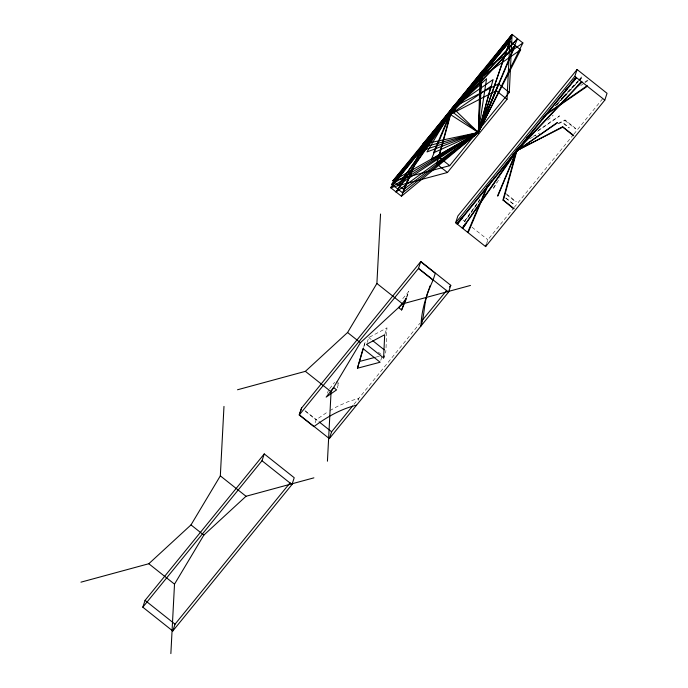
<?xml version="1.0" encoding="UTF-8"?>
<svg xmlns="http://www.w3.org/2000/svg" width="688" height="688" viewBox="0 0 688 688"><rect width="100%" height="100%" fill="white"/><g stroke="black" fill="none" stroke-linecap="round" stroke-linejoin="round"><path stroke-width="0.52" stroke-dasharray="3.44 2.58" d="M367.151 342.409L368.759 337.533L386.94 327.927L385.873 351.121L385.228 353.073M363.814 346.967L365.285 341.807L363.35 347.655M315.156 422.724L316.119 419.8L327.247 412.181M327.454 393.218L328.417 390.294M337.223 387.937L338.831 383.061L336.621 381.307M358.156 400.321L358.801 398.369L348.584 401.465L338.066 406.075L329.982 410.512M385.005 333.775L386.94 327.927M380.782 360.271L382.072 356.375M406.84 297.397L408.775 291.54L400.915 300.802M486.571 243.672L487.861 239.777L513.592 208.154M406.324 297.345L408.775 291.54M493.296 188.151L496.555 182.698M493.606 188.331L500.116 177.418M575.856 128.596L565.123 119.97M464.555 221.338L479.983 199.288M467.444 218.053L479.149 201.317M464.555 221.278L479.983 199.735M329.664 388.694L334.643 382.313M353.95 404.329L419.921 323.257M514.271 207.32L573.19 134.925M573.869 134.091L602.989 98.307M555.732 105.462L578.015 81.081M578.728 80.298L582.323 76.359L578.737 80.178M556.867 105.058L578.427 81.468M579.15 80.677L582.745 76.746M561.408 98.565L562.853 97.034M563.575 96.268L578.015 80.943M555.268 105.789L557.435 103.492M558.157 102.727L582.71 76.678M547.708 120.176L553.178 115.154M337.103 384.265L338.831 383.061M563.618 96.716L568.03 93.671M584.791 82.087L587.44 80.255M561.296 99.003L565.708 95.959M580.706 85.596L584.232 83.153M585.118 82.543L588.644 80.109M538.291 130.376L559.473 115.747M537.612 131.262L559.671 116.023M532.933 136.422L539.504 133.025M558.269 123.333L564.9 119.987M529.433 138.821L535.995 135.433M558.518 123.797L565.089 120.4M376.207 357.038L379.303 356.221M564.805 120.366L575.598 128.94M563.945 123.444L569.337 127.727M563.721 123.72L569.122 128.002M506.291 193.818L516.31 201.782M506.764 194.816L516.009 202.16M505.869 197.929L515.131 205.256M505.697 198.144L514.925 205.514M462.886 219.936L467.049 223.239M472.045 227.212L487.861 239.777M368.759 337.533L371.21 339.476M378.323 352.161L382.399 355.395M304.965 410.624L318.286 421.202M305.549 411.398L316.119 419.8"/><path stroke-width="1.03" d="M403.71 189.432L478.358 132.474L480.052 77.839L520.644 49.794L509.851 41.228L481.179 74.424L422.716 144.248L403.71 189.432L392.925 180.858L512.104 34.4L522.897 42.974L478.358 132.474L401.457 196.252L390.664 187.686L512.104 34.4L509.283 92.441L449.694 165.67L392.925 180.858L509.851 41.228L507.03 99.27L447.432 172.499L390.664 187.686L509.851 41.228L478.358 132.474L402.583 192.846L391.79 184.272L452.515 107.629L510.978 37.814L450.262 114.457L391.79 184.272L478.358 132.474L520.644 49.794M576.114 77.443L576.475 77.718L457.296 224.15L462.697 217.417M383.612 357.949L384.687 334.746L366.506 344.353L383.612 357.949L384.257 355.997M517.505 38.683L452.515 107.629L398.318 185.149L478.358 132.474L517.505 38.683L451.388 111.043L396.056 191.969L478.358 132.474L481.179 74.424L512.104 34.4L478.358 132.474L436.648 163.925L447.432 172.499M170.865 653.6L174.511 584.146L203.846 535.109L246.02 496.272L313.891 477.85M80.952 582.168L148.814 563.739L190.997 524.91L220.332 475.864L223.978 406.419M327.436 461.201L331.074 391.756L360.409 342.71L402.592 303.881L470.454 285.451M237.523 389.769L305.386 371.348L347.569 332.51L376.895 283.473L380.541 214.02M390.664 187.686L478.358 132.474L482.314 71.019L522.897 42.974M449.694 165.67L438.901 157.105L478.358 132.474L486.579 78.716L451.388 111.043L398.318 185.149M392.925 180.858L478.358 132.474L493.098 79.584L452.515 107.629L450.262 114.457L431.247 159.642L478.358 132.474L490.845 86.413L450.262 114.457L396.056 191.969M436.648 163.925L450.262 114.457L515.243 45.511L478.358 132.474L433.509 152.813L452.515 107.629L498.499 83.876L509.283 92.441M438.901 157.105L452.515 107.629L478.358 132.474L496.237 90.696L507.03 99.27M497.871 196.003L516.877 150.749L503.367 200.294L502.911 200.199L516.473 150.681M357.433 368.235L363.032 348.627L380.137 362.223L357.433 368.235L363.522 347.999M142.812 607.194L145.065 600.375L264.252 453.917L294.223 477.721L291.97 484.55L172.783 631.008L142.812 607.194L261.999 460.736L264.252 453.917M172.783 631.008L175.036 624.179L290.164 482.718M356.547 405.189C340.887 408.904 326.705 417.143 313.866 426.629L299.22 414.993L301.482 408.165L420.824 261.517L450.795 285.331L448.533 292.151L329.346 438.609L299.375 414.804L301.636 407.975M329.346 438.609L331.607 431.789L352.6 405.989M401.611 309.97L406.522 298.368L398.662 307.631L401.611 309.97L405.911 298.317M420.824 261.517L418.407 268.535L433.053 280.162C426.457 294.55 421.34 309.996 421.03 325.957C424.823 314.227 423.868 301.301 428.779 289.691M433.053 280.162L435.306 273.342L420.669 261.707M455.637 222.792L457.89 215.963L577.077 69.505L607.048 93.319L604.795 100.138L485.608 246.596L455.637 222.792L574.824 76.334L577.077 69.505M485.608 246.596L486.253 244.653M429.097 288.711L430.163 285.709M515.243 45.511L451.388 111.043L426.981 151.945L478.358 132.474L498.499 83.876M402.583 192.846L421.589 147.653L482.314 71.019M401.457 196.252L420.463 151.068L481.179 74.424M467.659 232.441L486.665 187.256L487.095 187.532M468.141 232.604L487.19 187.471M497.57 195.874L516.585 150.672L562.81 127.142M462.293 228.106L465.303 223.712M462.766 228.425L465.767 224.03M513.781 208.928L503.298 200.242M573.336 135.76L562.724 126.945L573.654 135.364M522.287 144.188L516.946 150.93L462.663 228.321M461.579 217.907L456.909 223.806L576.097 77.348L571.969 82.276M492.049 180.454L486.708 187.188L487.052 187.471M493.382 178.768L494.715 177.083M487.156 187.54L490.484 183.326M519.844 146.363L512.379 155.505M526.518 137.944L527.851 136.258M451.388 111.043L478.358 132.474L421.589 147.653L510.978 37.814M299.22 414.993L418.562 268.346L448.533 292.151M421.675 321.107L446.727 290.319M449.436 286.991L450.795 285.331M421.589 147.653L480.052 77.839M565.777 89.664L567.153 88.021M566.224 90.016L567.6 88.374M573.104 81.803L576.544 77.701M541.49 119.712L546.298 113.959L586.941 85.862L587.225 86.301L586.959 85.931M542.617 119.239L546.702 114.242M509.378 159.96L516.946 150.93M557.409 122.842L516.851 150.939L581.842 81.881M577.791 85.424L581.506 81.614M578.212 85.811L581.859 82.018M546.625 114.337L587.277 86.318M557.211 122.567L516.808 150.878M496.237 90.696L450.262 114.457L478.358 132.474L420.463 151.068M562.586 126.764L516.808 150.758M359.695 361.415L375.175 357.313M422.716 144.248L478.358 132.474M462.379 228.201L516.525 150.612L581.523 81.717M574.824 76.334L604.795 100.138M503.263 200.027L514.056 208.602M376.895 283.473L402.592 303.881M372.836 340.766L384.239 349.831M347.569 332.51L360.409 342.71M305.386 371.348L331.074 391.756M319.12 421.864L331.607 431.789M261.999 460.736L291.97 484.55M220.332 475.864L246.02 496.272M190.997 524.91L203.846 535.109M148.814 563.739L174.511 584.146M145.065 600.375L175.036 624.179M333.628 387.542L326.164 397.114L336.578 389.89L333.628 387.542"/></g></svg>
